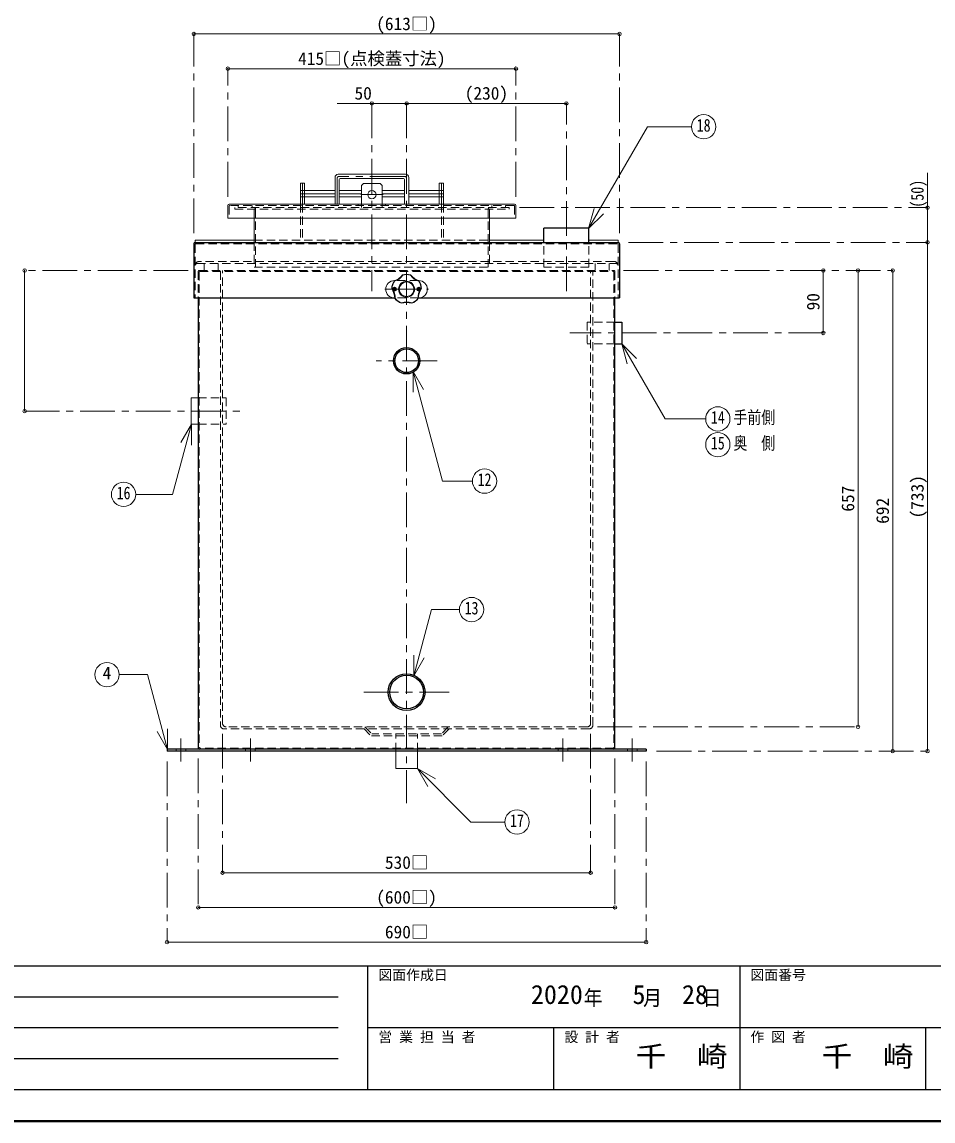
# Model space of a CAD drawing. Units: millimetres at full size, sheet at 1:10. Extents: x -2123 to 1927, y -1358 to 1452.
# Drawn here: x -652 to 660, y -1358 to 224 of the extents above; entities that cross this region are included whole.
import ezdxf
from ezdxf.enums import TextEntityAlignment as Align

# ---------------------------------------------------------------- set-up
doc = ezdxf.new("R2010")
doc.units = ezdxf.units.MM
doc.header["$LTSCALE"] = 10
doc.header["$PDMODE"] = 32
doc.header["$PDSIZE"] = 5
doc.linetypes.add('CHAIN1', pattern=[8, 5, -1, 1, -1])
doc.linetypes.add('DASHED1', pattern=[1.8, 1.2, -0.6])
doc.layers.add('0-0', color=7, linetype='Continuous', lineweight=18)
doc.styles.add('ＭＳ ゴシック', font='')
doc.styles.get('ＭＳ ゴシック').set_extended_font_data('MS Gothic')

msp = doc.modelspace()

# ---------------------------------------------------------------- linework, layer by layer
at = {"layer": '0-0', "color": 4, "lineweight": 9}
for p, q in [((-404.3, 206.91), (208.7, 206.91)), ((-355.3, 156.91), (59.7, 156.91)), ((-97.8, 106.91), (-197.8, 106.91)), ((-97.8, 106.91), (132.2, 106.91)), ((652.2, -93.09), (652.2, 6.91)), ((-250.8, -8.09), (-250.8, -38.09)), ((-247.8, -8.09), (-250.8, -8.09)), ((-47.8, -8.09), (-44.8, -8.09)), ((-44.8, -8.09), (-44.8, -38.09)), ((-244.8, -18.59), (-200.8, -18.59)), ((-244.8, -27.59), (-200.8, -27.59)), ((-194.8, -18.59), (-162.8, -18.59)), ((-194.8, -27.59), (-162.8, -27.59)), ((-132.8, -18.59), (-100.8, -18.59)), ((-132.8, -27.59), (-100.8, -27.59)), ((-50.8, -18.59), (-94.8, -18.59)), ((-50.8, -27.59), (-94.8, -27.59)), ((-317.3, -93.09), (-317.3, -58.09)), ((21.7, -93.09), (21.7, -58.09)), ((-402.3, -90.09), (-402.3, -93.09)), ((-402.3, -90.09), (-317.3, -90.09)), ((21.7, -90.09), (99.7, -90.09)), ((164.7, -90.09), (206.7, -90.09)), ((206.7, -90.09), (206.7, -93.09)), ((652.2, -93.09), (652.2, -825.59)), ((-647.8, -133.59), (-647.8, -336.09)), ((502.2, -133.59), (502.2, -223.59)), ((552.2, -790.59), (552.2, -133.59)), ((602.2, -133.59), (602.2, -825.59)), ((-362.8, -1000.59), (167.2, -1000.59)), ((202.2, -1050.59), (-397.8, -1050.59)), ((-442.8, -1100.59), (247.2, -1100.59))]:
    msp.add_line(p, q, dxfattribs=at)
at = {"layer": '0-0', "color": 4, "linetype": 'CHAIN1', "lineweight": 9}
for p, q in [((-404.3, -80.09), (-404.3, 206.91)), ((208.7, -80.09), (208.7, 206.91)), ((-355.3, -27.39), (-355.3, 156.91)), ((59.7, -27.39), (59.7, 156.91)), ((-147.8, 106.91), (-147.8, -163.59)), ((-97.8, 106.91), (-97.8, -900.59)), ((132.2, -163.59), (132.2, 106.91)), ((-100.8, 1.91), (-194.8, 1.91)), ((-197.8, -1.09), (-197.8, -38.09)), ((-250.8, -23.09), (-200.8, -23.09)), ((-194.8, -23.09), (-162.8, -23.09)), ((-163.8, -24.39), (-131.8, -24.39)), ((-132.8, -23.09), (-100.8, -23.09)), ((-44.8, -23.09), (-94.8, -23.09)), ((64.7, -43.09), (652.2, -43.09)), ((221.7, -93.09), (652.2, -93.09)), ((-412.3, -133.59), (-647.8, -133.59)), ((214.7, -133.59), (602.2, -133.59)), ((-129.3, -160.59), (-66.3, -160.59)), ((502.2, -223.59), (137.2, -223.59)), ((-53.8, -263.59), (-141.8, -263.59)), ((-647.8, -336.09), (-332.8, -336.09)), ((-159.3, -740.59), (-36.3, -740.59)), ((177.2, -790.59), (552.2, -790.59)), ((-362.8, -800.59), (-362.8, -1000.59)), ((167.2, -800.59), (167.2, -1000.59)), ((-422.8, -807.59), (-422.8, -840.59)), ((-322.8, -807.59), (-322.8, -840.59)), ((127.2, -807.59), (127.2, -840.59)), ((227.2, -807.59), (227.2, -840.59)), ((-397.8, -836.09), (-397.8, -1050.59)), ((202.2, -836.09), (202.2, -1050.59)), ((262.2, -825.59), (652.2, -825.59)), ((-442.8, -840.59), (-442.8, -1100.59)), ((247.2, -840.59), (247.2, -1100.59))]:
    msp.add_line(p, q, dxfattribs=at)
at = {"layer": '0-0'}
for p, q in [((-200.8, 0.41), (-200.8, -38.09)), ((-99.3, 4.91), (-196.3, 4.91)), ((-94.8, 0.41), (-94.8, -38.09)), ((-247.8, -8.09), (-247.8, -38.09)), ((-247.8, -8.09), (-244.8, -8.09)), ((-244.8, -38.09), (-244.8, -8.09)), ((-194.8, -2.59), (-194.8, -38.09)), ((-193.3, -1.09), (-102.3, -1.09)), ((-162.8, -11.39), (-159.8, -8.39)), ((-162.8, -11.39), (-162.8, -38.09)), ((-135.8, -8.39), (-159.8, -8.39)), ((-135.8, -8.39), (-132.8, -11.39)), ((-132.8, -11.39), (-132.8, -38.09)), ((-100.8, -2.59), (-100.8, -38.09)), ((-47.8, -8.09), (-50.8, -8.09)), ((-50.8, -38.09), (-50.8, -8.09)), ((-47.8, -8.09), (-47.8, -38.09)), ((-355.3, -40.09), (-355.3, -58.09)), ((-353.3, -38.09), (57.7, -38.09)), ((59.7, -40.09), (59.7, -58.09)), ((164.32, -73.11), (172.09, -44.13)), ((59.7, -58.09), (-355.3, -58.09)), ((164.32, -73.11), (185.54, -51.89)), ((-115.3, -148.09), (-114.24, -148.09)), ((-81.37, -148.09), (-80.3, -148.09)), ((212.19, -239.08), (219.95, -268.06)), ((212.19, -239.08), (233.4, -260.29)), ((-88.32, -278.89), (-88.32, -308.89)), ((-88.32, -278.89), (-45.99, -436.89)), ((-88.32, -278.89), (-73.32, -304.87)), ((-407.8, -317.09), (-407.8, -355.09)), ((-397.8, -317.09), (-407.8, -317.09)), ((-407.75, -355.04), (-434.8, -455.97)), ((-407.75, -355.04), (-422.75, -381.02)), ((-397.8, -355.09), (-407.8, -355.09)), ((-407.75, -355.04), (-407.75, -385.04)), ((-3.09, -436.89), (-45.99, -436.89)), ((-434.8, -455.97), (-487.86, -455.97)), ((-87.62, -717.28), (-62.03, -621.76)), ((-21.8, -621.76), (-62.03, -621.76)), ((-87.62, -717.28), (-87.62, -687.28)), ((-87.62, -717.28), (-72.62, -691.3)), ((-470.79, -715.43), (-511.78, -715.43)), ((-441.89, -823.27), (-470.79, -715.43)), ((-441.89, -823.27), (-456.89, -797.29)), ((-441.89, -823.27), (-441.89, -793.27)), ((-113.3, -825.59), (-113.3, -850.59)), ((-82.3, -825.59), (-82.3, -850.59)), ((-82.3, -850.59), (-113.3, -850.59)), ((-82.32, -850.58), (-67.32, -876.56)), ((-82.32, -850.58), (-56.34, -865.58))]:
    msp.add_line(p, q, dxfattribs=at)
at = {"layer": '0-0', "color": 4, "linetype": 'DASHED1', "lineweight": 9}
for p, q in [((-250.8, -18.59), (-244.8, -18.59)), ((-250.8, -27.59), (-244.8, -27.59)), ((-44.8, -18.59), (-50.8, -18.59)), ((-44.8, -27.59), (-50.8, -27.59)), ((-353.3, -41.09), (-353.3, -58.09)), ((56.7, -40.09), (-352.3, -40.09)), ((-345.3, -45.09), (49.7, -45.09)), ((-340.3, -40.09), (-340.3, -43.09)), ((-320.3, -40.09), (-320.3, -43.09)), ((-317.3, -46.09), (-317.3, -58.09)), ((-315.3, -45.09), (-315.3, -128.59)), ((-250.8, -38.09), (-250.8, -90.09)), ((-247.8, -38.09), (-247.8, -90.09)), ((-167.55, -38.09), (-167.55, -40.09)), ((-162.8, -43.09), (-162.8, -37.79)), ((-132.8, -43.09), (-132.8, -37.79)), ((-128.05, -38.09), (-128.05, -40.09)), ((-47.8, -38.09), (-47.8, -90.09)), ((-44.8, -38.09), (-44.8, -90.09)), ((19.7, -45.09), (19.7, -128.59)), ((21.7, -46.09), (21.7, -58.09)), ((24.7, -40.09), (24.7, -43.09)), ((44.7, -40.09), (44.7, -43.09)), ((49.7, -43.09), (49.7, -45.09)), ((57.7, -41.09), (57.7, -58.09)), ((-317.3, -90.09), (21.7, -90.09)), ((-317.3, -93.09), (-317.3, -128.59)), ((21.7, -93.09), (21.7, -128.59)), ((-369.3, -133.59), (-369.3, -123.59)), ((173.7, -133.59), (173.7, -123.59)), ((-317.3, -128.59), (21.7, -128.59)), ((-117.8, -158.84), (-115.3, -157.59)), ((-115.3, -157.59), (-112.8, -158.84)), ((-81.37, -148.09), (-114.24, -148.09)), ((-80.3, -157.59), (-82.8, -158.84)), ((-77.8, -158.84), (-80.3, -157.59)), ((-117.8, -158.84), (-117.8, -162.34)), ((-115.3, -163.59), (-117.8, -162.34)), ((-112.8, -162.34), (-115.3, -163.59)), ((-112.8, -158.84), (-112.8, -162.34)), ((-82.8, -158.84), (-82.8, -162.34)), ((-82.8, -162.34), (-80.3, -163.59)), ((-80.3, -163.59), (-77.8, -162.34)), ((-77.8, -158.84), (-77.8, -162.34)), ((-397.8, -317.09), (-357.8, -317.09)), ((-357.8, -317.09), (-357.8, -355.09)), ((-397.8, -355.09), (-357.8, -355.09)), ((-157.8, -790.59), (-147.8, -800.59)), ((-37.8, -790.59), (-47.8, -800.59)), ((-159.04, -793.59), (-149.04, -803.59)), ((-47.8, -800.59), (-147.8, -800.59)), ((-113.3, -825.59), (-113.3, -800.59)), ((-82.3, -825.59), (-82.3, -800.59)), ((-429.8, -822.59), (-429.8, -825.59)), ((-415.8, -822.59), (-415.8, -825.59)), ((220.2, -822.59), (220.2, -825.59)), ((234.2, -822.59), (234.2, -825.59))]:
    msp.add_line(p, q, dxfattribs=at)
at = {"layer": '0-0', "color": 5, "lineweight": 25}
for p, q in [((164.7, -72.59), (99.7, -72.59)), ((99.7, -93.09), (99.7, -72.59)), ((164.7, -93.09), (164.7, -72.59)), ((-402.3, -93.09), (206.7, -93.09)), ((-404.3, -95.09), (-404.3, -173.09)), ((208.7, -95.09), (208.7, -173.09)), ((-404.3, -173.09), (-114.69, -173.09)), ((-397.8, -173.09), (-397.8, -821.09)), ((-79.91, -173.09), (208.7, -173.09)), ((202.2, -821.09), (202.2, -173.09)), ((202.2, -239.09), (212.2, -239.09)), ((-442.8, -822.59), (-442.8, -825.59)), ((247.2, -822.59), (-442.8, -822.59)), ((247.2, -822.59), (247.2, -825.59)), ((247.2, -825.59), (-442.8, -825.59))]:
    msp.add_line(p, q, dxfattribs=at)
at = {"layer": '0-0', "linetype": 'DASHED1'}
for p, q in [((164.7, -128.59), (164.7, -93.09)), ((-402.3, -96.09), (-402.3, -173.09)), ((-401.3, -95.09), (205.7, -95.09)), ((206.7, -96.09), (206.7, -173.09)), ((-399.3, -123.59), (203.7, -123.59)), ((200.7, -120.59), (-396.3, -120.59)), ((-389.3, -133.59), (-389.3, -123.59)), ((193.7, -133.59), (193.7, -123.59)), ((-397.8, -135.09), (-397.8, -173.09)), ((-396.3, -133.59), (200.7, -133.59)), ((-396.3, -135.84), (-396.3, -820.34)), ((-395.55, -135.09), (199.95, -135.09)), ((-365.8, -135.09), (-365.8, -788.59)), ((-362.8, -785.59), (-362.8, -133.59)), ((167.2, -785.59), (167.2, -133.59)), ((170.2, -788.59), (170.2, -135.09)), ((200.7, -135.84), (200.7, -820.34)), ((202.2, -135.09), (202.2, -173.09)), ((-80.91, -173.09), (-114.69, -173.09)), ((202.2, -239.09), (162.2, -239.09)), ((162.2, -790.59), (-357.8, -790.59)), ((165.2, -793.59), (-360.8, -793.59)), ((199.95, -821.09), (-395.55, -821.09)), ((-377.8, -821.09), (-377.8, -822.59)), ((-329.8, -822.59), (-329.8, -825.59)), ((-315.8, -822.59), (-315.8, -825.59)), ((120.2, -822.59), (120.2, -825.59)), ((134.2, -822.59), (134.2, -825.59)), ((182.2, -821.09), (182.2, -822.59))]:
    msp.add_line(p, q, dxfattribs=at)
at = {"layer": '0-0', "color": 6, "lineweight": 25}
for p, q in [((-2077.8, -1134.52), (1882.2, -1134.52)), ((-153.52, -1313.09), (-153.52, -1134.52)), ((382.2, -1134.52), (382.2, -1313.09)), ((-1124.94, -1179.16), (-196.37, -1179.16)), ((-196.37, -1223.8), (-1124.94, -1223.8)), ((1882.2, -1223.8), (-153.52, -1223.8)), ((114.34, -1313.09), (114.34, -1223.8)), ((650.06, -1313.09), (650.06, -1223.8)), ((-196.37, -1268.44), (-1124.94, -1268.44)), ((1882.2, -1313.09), (-2077.8, -1313.09))]:
    msp.add_line(p, q, dxfattribs=at)
at = {"layer": '0-0', "color": 1, "lineweight": 40}
msp.add_line((1927.2, -1358.09), (-2122.8, -1358.09), dxfattribs=at)
at = {"layer": '0-0'}
for points in [[(164.32, -73.11), (248.86, 73.32), (312.46, 73.32)], [(212.19, -239.08), (274.65, -347.27), (332.82, -347.27)], [(-82.32, -850.58), (-5.21, -927.68), (43.72, -927.68)]]:
    msp.add_lwpolyline(points, dxfattribs=at)
at = {"layer": '0-0', "color": 4, "linetype": 'DASHED1', "lineweight": 9}
for points in [[(49.7, -43.09), (-345.3, -43.09), (-345.3, -45.09)], [(-36.56, -793.59), (-46.56, -803.59), (-149.04, -803.59)]]:
    msp.add_lwpolyline(points, dxfattribs=at)
at = {"layer": '0-0', "linetype": 'DASHED1'}
for points in [[(164.7, -128.59), (99.7, -128.59), (99.7, -93.09)], [(202.2, -208.09), (162.2, -208.09), (162.2, -239.09)]]:
    msp.add_lwpolyline(points, dxfattribs=at)
at = {"layer": '0-0', "color": 5, "lineweight": 25}
msp.add_lwpolyline([(202.2, -208.09), (212.2, -208.09), (212.2, -239.09)], dxfattribs=at)
at = {"layer": '0-0'}
for centre, radius in [((329.96, 73.32), 17.5), ((-147.8, -24.39), 6), ((-97.8, -160.59), 10.5), ((350.32, -347.27), 17.5), ((350.32, -384.27), 17.5), ((14.41, -436.89), 17.5), ((-505.36, -455.97), 17.5), ((-4.3, -621.76), 17.5), ((-529.28, -715.43), 17.5), ((61.22, -927.68), 17.5)]:
    msp.add_circle(centre, radius, dxfattribs=at)
at = {"layer": '0-0', "color": 4, "lineweight": 9}
msp.add_circle((-97.8, -160.59), 11.5, dxfattribs=at)
at = {"layer": '0-0', "color": 4, "linetype": 'DASHED1', "lineweight": 9}
for centre in [(-115.3, -160.59), (-80.3, -160.59)]:
    msp.add_circle(centre, 1.5, dxfattribs=at)
at = {"layer": '0-0', "color": 5, "lineweight": 25}
for centre, radius in [((-97.8, -263.59), 19), ((-97.8, -263.59), 17), ((-97.8, -740.59), 26.5), ((-97.8, -740.59), 24.3)]:
    msp.add_circle(centre, radius, dxfattribs=at)
at = {"layer": '0-0'}
for centre, radius, start, end in [((-196.3, 0.41), 4.5, 90, 180), ((-99.3, 0.41), 4.5, 0, 90), ((-193.3, -2.59), 1.5, 90, 180), ((-102.3, -2.59), 1.5, 0, 90), ((-353.3, -40.09), 2, 90, 180), ((57.7, -40.09), 2, 0, 90), ((-126.64, -120.89), 29.89, 291.41115, 320.58885), ((-119.55, -130.65), 18.83, 283.0119, 328.9881), ((-97.8, -160.59), 21.5, 74.5, 105.5), ((-97.8, -160.59), 21, 74.5, 105.5), ((-76.05, -130.65), 18.83, 211.0119, 256.9881), ((-68.96, -120.89), 29.89, 219.41115, 248.58885), ((-115.3, -160.59), 12.5, 90, 270), ((-97.8, -160.59), 21.5, 146.5, 177.5), ((-97.8, -160.59), 21, 146.5, 177.5), ((-80.3, -160.59), 12.5, 270, 90), ((-97.8, -160.59), 21, 2.5, 33.5), ((-97.8, -160.59), 21.5, 2.5, 33.5), ((-144.47, -175.75), 29.89, 3.41115, 32.58885), ((-133, -172.02), 18.83, 355.0119, 40.9881), ((-97.8, -160.59), 21.5, 218.5, 249.5), ((-97.8, -160.59), 21, 218.5, 249.5), ((-97.8, -160.59), 21, 290.5, 321.5), ((-97.8, -160.59), 21.5, 290.5, 321.5), ((-62.61, -172.02), 18.83, 139.0119, 184.9881), ((-51.14, -175.75), 29.89, 147.41115, 176.58885), ((-97.8, -209.65), 29.89, 75.41115, 104.58885), ((-97.8, -197.59), 18.83, 67.0119, 112.9881)]:
    msp.add_arc(centre, radius, start, end, dxfattribs=at)
at = {"layer": '0-0', "color": 4, "linetype": 'CHAIN1', "lineweight": 9}
for centre, start, end in [((-194.8, -1.09), 90, 180), ((-100.8, -1.09), 0, 90)]:
    msp.add_arc(centre, 3, start, end, dxfattribs=at)
at = {"layer": '0-0', "color": 4, "linetype": 'DASHED1', "lineweight": 9}
for centre, radius, start, end in [((-352.3, -41.09), 1, 90, 180), ((-318.3, -46.09), 1, 0, 90), ((-317.3, -45.09), 2, 0, 90), ((21.7, -45.09), 2, 90, 180), ((22.7, -46.09), 1, 90, 180), ((56.7, -41.09), 1, 0, 90)]:
    msp.add_arc(centre, radius, start, end, dxfattribs=at)
at = {"layer": '0-0', "color": 5, "lineweight": 25}
for centre, radius, start, end in [((-402.3, -95.09), 2, 90, 180), ((206.7, -95.09), 2, 0, 90), ((-396.3, -821.09), 1.5, 180, 270), ((200.7, -821.09), 1.5, 270, 0)]:
    msp.add_arc(centre, radius, start, end, dxfattribs=at)
at = {"layer": '0-0', "linetype": 'DASHED1'}
for centre, radius, start, end in [((-401.3, -96.09), 1, 90, 180), ((205.7, -96.09), 1, 0, 90), ((-396.3, -126.59), 6, 90, 180), ((-399.3, -126.59), 3, 90, 180), ((200.7, -126.59), 6, 0, 90), ((203.7, -126.59), 3, 0, 90), ((-396.3, -135.09), 1.5, 90, 180), ((-395.55, -135.84), 0.75, 90, 180), ((199.95, -135.84), 0.75, 0, 90), ((200.7, -135.09), 1.5, 0, 90), ((-360.8, -788.59), 5, 180, 270), ((-357.8, -785.59), 5, 180, 270), ((162.2, -785.59), 5, 270, 0), ((165.2, -788.59), 5, 270, 0), ((-395.55, -820.34), 0.75, 180, 270), ((199.95, -820.34), 0.75, 270, 0)]:
    msp.add_arc(centre, radius, start, end, dxfattribs=at)
at = {"layer": '0-0', "color": 1}
for p in [(-404.3, 206.91), (208.7, 206.91), (-355.3, 156.91), (59.7, 156.91), (-147.8, 106.91), (-97.8, 106.91), (132.2, 106.91), (652.2, -43.09), (652.2, -93.09), (-647.8, -133.59), (502.2, -133.59), (552.2, -133.59), (602.2, -133.59), (502.2, -223.59), (-647.8, -336.09), (552.2, -790.59), (602.2, -825.59), (652.2, -825.59), (-362.8, -1000.59), (167.2, -1000.59), (-397.8, -1050.59), (202.2, -1050.59), (-442.8, -1100.59), (247.2, -1100.59)]:
    msp.add_point(p, dxfattribs=at)

# ---------------------------------------------------------------- texts
at = {"layer": '0-0', "style": 'ＭＳ ゴシック'}
for s, height, p in [('(613□)', 18.33, (-141.55, 206.91)), ('415□(点検蓋寸法)', 18.33, (-254.05, 156.91)), ('50', 18.33, (-172.8, 106.91)), ('(230)', 18.33, (-14.05, 106.91)), ('4', 18.33, (-535.53, -727.93)), ('530□', 18.33, (-129.05, -1000.59)), ('(600□)', 18.33, (-141.55, -1050.59)), ('690□', 18.33, (-129.05, -1100.59)), ('図面作成日', 14.66, (-138.52, -1159.52)), ('図面番号', 14.66, (397.2, -1159.52)), ('2020', 27.49, (81.2, -1197.91)), ('5', 27.49, (227.45, -1197.91)), ('28', 27.49, (298.7, -1197.91)), ('営 業 担 当 者', 14.66, (-138.52, -1248.8)), ('設 計 者', 14.66, (129.34, -1248.8)), ('作 図 者', 14.66, (397.2, -1248.8))]:
    msp.add_text(s, height=height, dxfattribs=at).set_placement(p, align=Align.BOTTOM_LEFT)
for s, height, width, p in [('18', 18.33, 0.8, (319.96, 60.82)), ('14', 18.33, 0.8, (340.32, -359.77)), ('手前側', 18.33, 0.8, (372.82, -359.77)), ('15', 18.33, 0.8, (340.32, -396.77)), ('奥\u3000側', 18.33, 0.8, (372.82, -396.77)), ('12', 18.33, 0.8, (4.41, -449.39)), ('16', 18.33, 0.8, (-515.36, -468.47)), ('13', 18.33, 0.8, (-14.3, -634.26)), ('17', 18.33, 0.8, (51.22, -940.18)), ('千\u3000崎', 29.33, 1.1, (232.2, -1288.44)), ('千\u3000崎', 29.33, 1.1, (500.06, -1288.44))]:
    msp.add_text(s, height=height, dxfattribs=dict(at, width=width)).set_placement(p, align=Align.BOTTOM_LEFT)
at = {"layer": '0-0', "style": 'ＭＳ ゴシック', "width": 0.8}
msp.add_text('(50)', height=18.33, rotation=90, dxfattribs=at).set_placement((652.2, -43.09), align=Align.BOTTOM_LEFT)
at = {"layer": '0-0', "style": 'ＭＳ ゴシック'}
for s, p in [('90', (502.2, -191.09)), ('(733)', (652.2, -490.59)), ('657', (552.2, -480.84)), ('692', (602.2, -498.34))]:
    msp.add_text(s, height=18.33, rotation=90, dxfattribs=at).set_placement(p, align=Align.BOTTOM_LEFT)
at = {"layer": '0-0', "insert": (157.2, -1194.16), "char_height": 21.99, "attachment_point": 7, "style": 'ＭＳ ゴシック'}
msp.add_mtext('\\T1.27;\\W0.9;年\\~\\~\\~月\\~\\~\\~日', dxfattribs=at)

doc.saveas('drawing.dxf')
